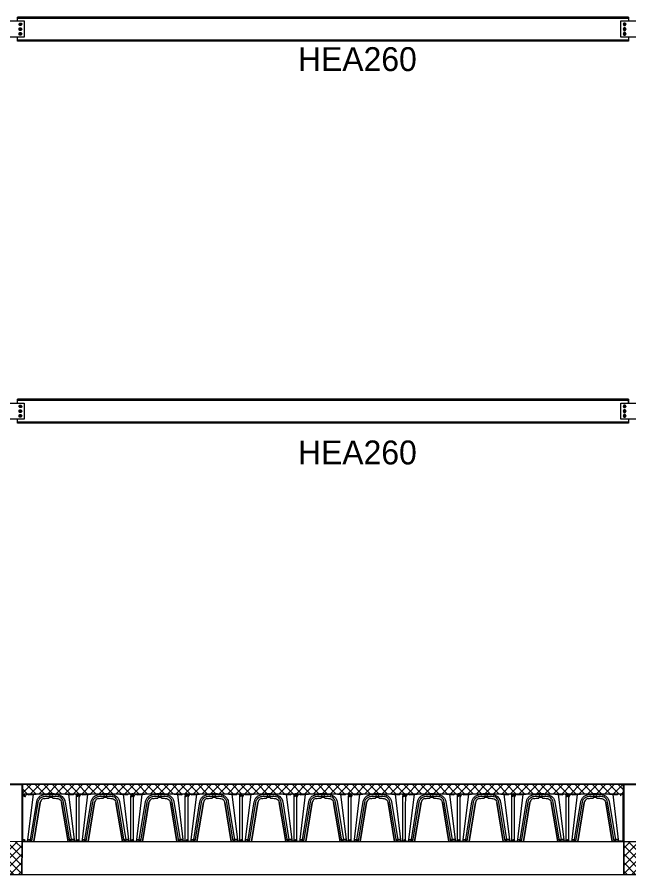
# Model space of a CAD drawing. Header units: millimetres. Extents: x -6949 to 549764, y -83146 to 127128.
# Drawn here: x 518710 to 525118, y 61563 to 70543 of the extents above; entities that cross this region are included whole.
import ezdxf

# ---------------------------------------------------------------- set-up
doc = ezdxf.new("R2010")
doc.units = ezdxf.units.MM
for name, color, linetype, lineweight in [('bulloni', 5, 'Continuous', 9), ('fonda', 7, 'Continuous', 18), ('iglù', 252, 'Continuous', 9), ('piastra', 6, 'Continuous', 18), ('S-BEAM', 5, 'Continuous', 18), ('solaio2', 7, 'Continuous', 9)]:
    doc.layers.add(name, color=color, linetype=linetype, lineweight=lineweight)
doc.layers.add('quote', color=7, linetype='Continuous', lineweight=5, true_color=0x383838)
doc.styles.get("Standard").update_dxf_attribs({"font": ''})
doc.styles.get('Standard').set_extended_font_data('Bahnschrift Light')

# ---------------------------------------------------------------- blocks, each defined once
blk = doc.blocks.new('*U1297')
at = {"layer": 'bulloni'}
blk.add_lwpolyline([(-15.6, 0), (-7.8, -13.5), (7.8, -13.5), (15.6, 0), (7.8, 13.5), (-7.8, 13.5)], close=True, dxfattribs=at)
for radius in [9, 7.88]:
    blk.add_circle((0, 0), radius, dxfattribs=at)
blk = doc.blocks.new('*U1298')
at = {"color": 0, "linetype": 'ByBlock', "lineweight": -2, "transparency": 16777216}
for p in [(0, 0), (0, -50), (0, -100)]:
    blk.add_blockref('*U1297', p, dxfattribs=at)
blk = doc.blocks.new('*U1308')
at = {"layer": 'bulloni'}
blk.add_lwpolyline([(-15.6, 0), (-7.8, -13.5), (7.8, -13.5), (15.6, 0), (7.8, 13.5), (-7.8, 13.5)], close=True, dxfattribs=at)
for radius in [9, 7.88]:
    blk.add_circle((0, 0), radius, dxfattribs=at)
blk = doc.blocks.new('*U1309')
at = {"color": 0, "linetype": 'ByBlock', "lineweight": -2, "transparency": 16777216}
for p in [(0, 0), (0, -50), (0, -100)]:
    blk.add_blockref('*U1308', p, dxfattribs=at)
blk = doc.blocks.new('*U1349')
at = {"layer": 'bulloni'}
blk.add_lwpolyline([(-15.6, 0), (-7.8, -13.5), (7.8, -13.5), (15.6, 0), (7.8, 13.5), (-7.8, 13.5)], close=True, dxfattribs=at)
for radius in [9, 7.88]:
    blk.add_circle((0, 0), radius, dxfattribs=at)
blk = doc.blocks.new('*U1350')
at = {"color": 0, "linetype": 'ByBlock', "lineweight": -2, "transparency": 16777216}
for p in [(0, 0), (0, -50), (0, -100)]:
    blk.add_blockref('*U1349', p, dxfattribs=at)
blk = doc.blocks.new('*U1339')
at = {"layer": 'bulloni'}
blk.add_lwpolyline([(-15.6, 0), (-7.8, -13.5), (7.8, -13.5), (15.6, 0), (7.8, 13.5), (-7.8, 13.5)], close=True, dxfattribs=at)
for radius in [9, 7.88]:
    blk.add_circle((0, 0), radius, dxfattribs=at)
blk = doc.blocks.new('*U1340')
at = {"color": 0, "linetype": 'ByBlock', "lineweight": -2, "transparency": 16777216}
for p in [(0, 0), (0, -50), (0, -100)]:
    blk.add_blockref('*U1339', p, dxfattribs=at)
blk = doc.blocks.new('solido h 50')
at = {"linetype": 'Continuous'}
for p, q in [((107.6, 927.3), (108.9, 933.3)), ((107.6, 927.3), (107.6, 927.3)), ((107.6, 927.2), (107.6, 927.3)), ((107.6, 927.2), (107.6, 927.2)), ((107.6, 925.6), (107.6, 927.2)), ((110.2, 934.3), (113.1, 934.3)), ((115.6, 928.1), (114.5, 933.3)), ((117.8, 931.5), (115.8, 928.1)), ((140.9, 931.9), (123.5, 790.9)), ((126.8, 930.8), (126.5, 931.3)), ((140.8, 931.6), (126.8, 930.8)), ((140.9, 931.9), (140.9, 931.9)), ((140.9, 931.9), (140.9, 931.9)), ((140.9, 931.9), (140.9, 931.9)), ((140.9, 931.9), (140.9, 931.9)), ((141.6, 932.6), (141.6, 932.6)), ((150.4, 933.4), (150.3, 933.4)), ((174.8, 934.2), (174.6, 934.2)), ((177, 934.2), (174.7, 934.2)), ((176.1, 934.2), (174.8, 934.2)), ((177, 934.2), (176.1, 934.2)), ((177.3, 934.2), (177, 934.2)), ((177.3, 934.2), (177.3, 934.2)), ((177.3, 934.2), (177.3, 934.2)), ((177.9, 934.2), (177.3, 934.2)), ((177.9, 934.2), (177.3, 934.2)), ((177.9, 934.2), (177.9, 934.2)), ((179, 934.2), (177.9, 934.2)), ((206.9, 934.3), (186.3, 934.3)), ((186.3, 934.3), (206.9, 934.3)), ((190.6, 920.7), (190.6, 920.7)), ((190.6, 920.7), (190.7, 920.7)), ((190.6, 920.7), (190.7, 920.7)), ((190.6, 920.7), (190.6, 920.7)), ((191.4, 921.8), (191.3, 921.3)), ((191.3, 921.3), (191.3, 921.3)), ((191.3, 921.3), (191.3, 921.3)), ((191.6, 922.7), (191.4, 921.9)), ((191.4, 921.9), (191.4, 921.8)), ((191.6, 922.9), (191.6, 922.9)), ((191.6, 922.9), (191.6, 922.7)), ((191.6, 922.9), (191.6, 922.9)), ((191.9, 927.2), (193, 932.3)), ((192.2, 923.6), (192.2, 923.6)), ((200, 934.3), (193.2, 934.3)), ((193.2, 934.3), (193.2, 934.3)), ((199.3, 933), (193.9, 933)), ((200, 934.3), (200, 934.3)), ((200.1, 932.3), (201.2, 927.2)), ((201.5, 922.9), (201.5, 922.9)), ((201.6, 922.7), (201.5, 922.9)), ((201.5, 922.9), (201.5, 922.9)), ((201.7, 921.9), (201.6, 922.7)), ((201.8, 921.6), (201.7, 921.9)), ((201.9, 921.3), (201.8, 921.6)), ((201.9, 921.3), (201.9, 921.3)), ((201.9, 921.3), (201.9, 921.3)), ((202.5, 920.7), (202.6, 920.7)), ((202.6, 920.7), (202.9, 920.7)), ((202.9, 920.7), (202.6, 920.7)), ((242.8, 933.4), (242.8, 933.4)), ((251.6, 932.6), (251.6, 932.6)), ((252.3, 931.9), (252.3, 931.9)), ((252.3, 931.9), (252.3, 931.9)), ((252.3, 931.9), (252.3, 931.9)), ((252.3, 931.9), (252.3, 931.9)), ((252.3, 931.9), (269.6, 790.9)), ((267.8, 930.7), (252.3, 931.6)), ((277.7, 924.7), (274.2, 930.9)), ((277.7, 924.7), (277.7, 924.7)), ((278, 924.7), (279.6, 932.3)), ((278, 924.7), (278, 924.7)), ((278, 924.7), (278, 924.7)), ((278, 924.7), (278, 924.7)), ((280.5, 933), (281.9, 933)), ((282.8, 932.3), (284.5, 924.3)), ((284.5, 924.3), (284.5, 924.4)), ((284.5, 924.4), (284.5, 924.4)), ((286.3, 927.1), (284.7, 924.3)), ((284.8, 924.3), (284.7, 924.3)), ((287.1, 927.3), (286.6, 927.3)), ((287.1, 927.3), (287.1, 927.3)), ((287.1, 784.3), (287.1, 927.3)), ((107.6, 785.4), (107.6, 907.8)), ((151.9, 908.6), (132.4, 790.9)), ((136.8, 785.3), (157.1, 907.8)), ((163, 906.8), (142.7, 784.3)), ((142.7, 784.3), (163, 906.8)), ((151.9, 908.6), (151.9, 908.6)), ((163, 906.8), (163, 906.8)), ((163, 906.8), (163, 906.8)), ((230.2, 906.8), (230.2, 906.8)), ((250.4, 784.3), (230.2, 906.8)), ((230.2, 906.8), (230.2, 906.8)), ((230.2, 906.8), (250.4, 784.3)), ((256.3, 785.3), (236, 907.8)), ((241.2, 908.6), (241.2, 908.6)), ((260.7, 790.9), (241.2, 908.6)), ((107.6, 785.4), (108.2, 785.4)), ((107.6, 784.9), (107.6, 785.4)), ((108.2, 784.9), (107.6, 784.9)), ((107.6, 784.9), (107.6, 784.9)), ((108.2, 785.4), (108.6, 785.4)), ((108.5, 784.9), (108.2, 784.9)), ((108.5, 784.9), (109.7, 784.9)), ((109.8, 785.4), (108.6, 785.4)), ((112.7, 784.9), (109.7, 784.9)), ((109.8, 785.4), (112.2, 785.4)), ((113.5, 785.4), (112.2, 785.4)), ((113.9, 784.9), (112.7, 784.9)), ((112.8, 784.3), (112.7, 784.9)), ((112.8, 784.3), (114, 784.3)), ((114, 785.4), (113.5, 785.4)), ((113.9, 784.9), (130.1, 784.9)), ((114, 784.3), (113.9, 784.9)), ((123.5, 785.4), (114, 785.4)), ((114, 784.3), (130.1, 784.3)), ((123.5, 790.9), (123.4, 784.9)), ((124.4, 790.9), (123.5, 790.9)), ((124.4, 790.9), (132.5, 790.9)), ((130.1, 784.9), (136.4, 784.9)), ((136.8, 784.3), (130.1, 784.3)), ((131.5, 785.3), (132.5, 790.9)), ((135.3, 790.1), (134.9, 785)), ((137.3, 790.9), (136.2, 790.9)), ((136.8, 785.1), (136.8, 784.3)), ((141.1, 784.3), (136.8, 784.3)), ((141.1, 784.3), (142.7, 784.3)), ((252.1, 784.3), (250.4, 784.3)), ((256.5, 784.3), (252.1, 784.3)), ((255.9, 790.9), (256.9, 790.9)), ((256.3, 785.3), (256.4, 784.9)), ((256.8, 784.9), (256.4, 784.9)), ((256.4, 784.9), (256.5, 784.3)), ((256.5, 784.3), (256.9, 784.3)), ((287.1, 784.9), (256.8, 784.9)), ((256.8, 784.9), (256.8, 784.9)), ((256.9, 784.3), (256.9, 784.3)), ((263.1, 784.3), (256.9, 784.3)), ((258.3, 785), (257.8, 790.1)), ((268.7, 790.9), (260.7, 790.9)), ((261.6, 785.3), (260.7, 790.9)), ((279.3, 784.3), (263.1, 784.3)), ((268.7, 790.9), (269.6, 790.9)), ((269.6, 790.9), (269.7, 784.9)), ((279.3, 784.3), (280.5, 784.3)), ((279.9, 790.1), (279.5, 785)), ((286.7, 784.3), (280.5, 784.3)), ((281.8, 790.9), (280.8, 790.9)), ((283.2, 785), (282.7, 790.1)), ((287.1, 784.3), (286.7, 784.3))]:
    blk.add_line(p, q, dxfattribs=at)
for points in [[(173.4, 931, 0.136663), (161.4, 925.6, 0.075513), (156.2, 919.8, 0.069948), (152.9, 912.6, 0.0344), (151.9, 908.6)], [(157.1, 907.8, -0.089518), (159.9, 915.6, -0.08462), (164.5, 921.1, -0.102034), (171.3, 925, -0.039458), (174.2, 925.6)], [(175.1, 919.3, 0.133193), (168.5, 916.4, 0.106303), (164.5, 911.4, 0.076859), (163, 906.8)], [(191.6, 922.9, -0.162784), (192, 923.5, -0.095787), (192.2, 923.6)], [(201, 923.6, -0.128744), (201.2, 923.4, -0.135765), (201.5, 922.9)], [(218, 919.3, -0.115244), (223.8, 917, -0.089496), (227.6, 913.3, -0.111107), (230.2, 906.8)], [(236, 907.8, 0.089518), (233.3, 915.6, 0.08462), (228.7, 921.1, 0.102034), (221.9, 925, 0.039458), (219, 925.6)], [(241.2, 908.6, 0.07966), (238.3, 917.5, 0.08148), (233.1, 924.4, 0.113923), (223.6, 930.1, 0.040821), (219.8, 931)]]:
    blk.add_lwpolyline(points, format="xyb", dxfattribs=at)
for centre, radius, start, end in [((-10694, 899.6), 10801.6, 0.04323, 0.13798), ((110.2, 933), 1.35, 90, 168), ((113.1, 933), 1.35, 12, 90), ((115.7, 928.1), 0.159, 213.856, 328.0392), ((122.1, 929.1), 4.95, 27, 150), ((141.6, 931.9), 0.75, 91.9179, 173.9883), ((141.6, 931.8), 0.75, 91.9181, 173.9882), ((167.2, 680.5), 253.4, 91.6199, 95.8125), ((188.6, 116.1), 818.2, 90.9842, 92.0008), ((196.6, 773.8), 158.8, 91.2231, 98.3969), ((196.6, 773.8), 153.4, 89.9999, 98.3968), ((196.6, 773.8), 147, 92.3342, 98.3969), ((196.6, 773.8), 147, 92.3339, 98.3969), ((196.6, -692.2), 1626.5, 90.3633, 90.6196), ((186.3, 932.8), 1.5, 90, 90.3633), ((190.6, 921.5), 0.75, 276.8301, 347.6969), ((190.6, 921.5), 0.75, 276.7973, 347.7432), ((196.3, 767.4), 156.2, 89.9081, 91.5201), ((193.2, 933), 1.35, 90, 98.8655), ((193.9, 932.1), 0.9, 90, 168), ((196.6, 773.8), 153.4, 81.6032, 90.0001), ((196.8, 763.3), 160.4, 88.5128, 90.0819), ((199.3, 932.1), 0.9, 12, 90), ((200, 933), 1.35, 81.1345, 90), ((196.6, 773.8), 158.8, 81.6031, 88.7768), ((202.6, 921.5), 0.75, 192.2309, 262.2068), ((202.6, 921.5), 0.751, 192.2044, 262.2384), ((196.6, 773.8), 147, 81.6031, 87.5469), ((196.6, 773.8), 147, 81.6031, 87.5469), ((203.8, 90.8), 843.5, 88.01, 89.7898), ((225.9, 680.5), 253.4, 84.1906, 88.3832), ((251.6, 931.9), 0.75, 6.0149, 88.0851), ((251.6, 931.9), 0.75, 6.0148, 88.0852), ((271, 929.1), 3.6, 30, 152.9143), ((277.8, 924.8), 0.15, 213.9796, 339.3171), ((280.5, 932.1), 0.9, 90, 168), ((281.9, 932.1), 0.9, 12, 90), ((284.6, 924.4), 0.15, 200.4704, 330.0115), ((284.6, 924.4), 0.15, 192.0138, 329.9989), ((286.6, 927), 0.3, 90.0075, 149.9931), ((108.2, 906.6), 1.17, 78.7223, 91.1428), ((131.1, 785.3), 0.452, 269.7718, 350.4703), ((134.8, 785), 0.15, 270, 355), ((136.2, 790), 0.9, 90, 175), ((136.4, 785.3), 0.45, 270, 324.2654), ((136.4, 785.3), 0.45, 324.2654, 350.6), ((137.3, 790), 0.9, 56.716, 90), ((255.9, 790), 0.9, 90, 123.284), ((256.9, 790), 0.9, 5, 90), ((258.4, 785), 0.15, 185, 270), ((262.1, 785.3), 0.452, 189.5297, 270.2282), ((279.3, 785), 0.15, 270, 355), ((280.8, 790), 0.9, 90, 175), ((281.8, 790), 0.9, 5, 90), ((283.3, 785), 0.15, 185, 270)]:
    blk.add_arc(centre, radius, start, end, dxfattribs=at)
blk = doc.blocks.new('*U1429')
at = {"layer": 'iglù', "linetype": 'Continuous', "xscale": -3.333639676299367, "yscale": 3.333639676299367, "zscale": 3.333639676299367}
blk.add_blockref('solido h 50', (658, -2864.7), dxfattribs=at)
blk = doc.blocks.new('*U1430')
at = {"layer": 'S-BEAM', "color": 0, "linetype": 'ByBlock', "lineweight": -2, "transparency": 16777216}
for p in [(0, 0), (570, 0), (1140, 0), (1710, 0), (2280, 0), (2850, 0), (3420, 0), (3990, 0), (4560, 0), (5130, 0), (5700, 0)]:
    blk.add_blockref('*U1429', p, dxfattribs=at)

msp = doc.modelspace()

# ---------------------------------------------------------------- hatches: boundary and pattern name
at = {"layer": 'fonda'}
h = msp.add_hatch(dxfattribs=at)
h.set_pattern_fill('ANSI37', color=256, scale=20)
h.set_pattern_definition([(45, (469309.797, 98451.32), (-44.90128, 44.90128), []), (135, (469309.797, 98451.32), (-44.90128, -44.90128), [])])
h.paths.add_polyline_path([(517993.1, 61913.5), (517564, 61913.5), (517564, 61913), (517563.9, 61563.4), (518760.1, 61563.4), (518761, 61913.3), (518334.8, 61914.4), (518334.8, 62512.9), (517993.1, 62512.9)])
h = msp.add_hatch(dxfattribs=at)
h.set_pattern_fill('ANSI37', color=256, scale=20)
h.set_pattern_definition([(45, (476809.8, 98451.32), (-44.90128, 44.90128), []), (135, (476809.8, 98451.32), (-44.90128, -44.90128), [])])
h.paths.add_polyline_path([(525493.1, 61913.5), (525064, 61913.5), (525064, 61913), (525063.9, 61563.4), (526260.1, 61563.4), (526261, 61913.3), (525834.8, 61914.4), (525834.8, 62512.9), (525493.1, 62512.9)])
at = {"layer": 'S-BEAM', "true_color": 0xc7c8ca}
h = msp.add_hatch(dxfattribs=at)
h.set_pattern_fill('ANSI37', color=9, scale=20)
h.set_pattern_definition([(45, (469307.246, 98451.345), (-44.90128, 44.90128), []), (135, (469307.246, 98451.345), (-44.90128, -44.90128), [])])
h.paths.add_polyline_path([(525061.5, 62513.1), (518761.4, 62513), (518761.4, 62413), (525061.5, 62413.1)])

# ---------------------------------------------------------------- linework, layer by layer
for points in [[(518591.4, 62513), (518761.4, 62513), (518761, 61913.3)], [(525063.9, 61913.5), (525064, 62513), (525234, 62513)]]:
    msp.add_lwpolyline(points)
at = {"layer": 'fonda'}
for points in [[(517993.1, 61913.5), (517993.1, 62512.9), (518334.8, 62512.9), (518334.8, 61914.4), (518761, 61913.3), (518760.1, 61563.4), (517563.9, 61563.4), (517563.9, 61913.5)], [(525493.1, 61913.5), (525493.1, 62512.9), (525834.8, 62512.9), (525834.8, 61914.4), (526261, 61913.3), (526260.1, 61563.4), (525063.9, 61563.4), (525063.9, 61913.5)], [(518761, 61913.3), (525063.9, 61913.5), (525063.9, 61563.4), (518760.1, 61563.4)]]:
    msp.add_lwpolyline(points, close=True, dxfattribs=at)
for points in [[(525061.5, 62513), (518761.4, 62513), (518758.5, 61913.3), (525061.4, 61913.5), (525061.5, 62513)], [(525064, 62513), (518761.4, 62513), (518761, 61913.3), (525063.9, 61913.5), (525064, 62513)]]:
    msp.add_lwpolyline(points, dxfattribs=at)
at = {"layer": 'piastra'}
for points in [[(518614.9, 70503.4), (518784.9, 70503.4), (518784.9, 70333.4), (518614.9, 70333.4)], [(525032.9, 70503.4), (525202.9, 70503.4), (525202.9, 70333.4), (525032.9, 70333.4)], [(518614.9, 66503.4), (518784.9, 66503.4), (518784.9, 66333.4), (518614.9, 66333.4)], [(525032.9, 66503.4), (525202.9, 66503.4), (525202.9, 66333.4), (525032.9, 66333.4)]]:
    msp.add_lwpolyline(points, close=True, dxfattribs=at)
at = {"layer": 'S-BEAM'}
for p, q in [((525112.9, 70543.4), (518715, 70543.4)), ((518715, 70503.4), (518715, 70543.4)), ((525112.9, 70530.9), (518715, 70530.9)), ((525112.9, 70543.4), (525112.9, 70503.4)), ((518715, 70293.4), (518715, 70333.4)), ((525112.9, 70329.9), (525112.9, 70333.4)), ((525112.9, 70333.4), (525112.9, 70293.4)), ((518715, 70305.9), (525112.9, 70305.9)), ((525112.9, 70293.4), (518715, 70293.4)), ((525112.9, 66543.4), (518715, 66543.4)), ((518715, 66503.4), (518715, 66543.4)), ((525112.9, 66543.4), (525112.9, 66506.9)), ((525112.9, 66543.4), (525112.9, 66503.4)), ((525112.9, 66530.9), (518715, 66530.9)), ((525112.9, 66506.9), (525112.9, 66530.9)), ((525112.9, 66506.9), (525112.9, 66503.4)), ((518715, 66293.4), (518715, 66333.4)), ((518715, 66305.9), (525112.9, 66305.9)), ((525112.9, 66293.4), (518715, 66293.4)), ((525112.9, 66333.4), (525112.9, 66293.4)), ((525112.9, 66333.4), (525112.9, 66293.4)), ((525112.9, 66305.9), (525112.9, 66293.4))]:
    msp.add_line(p, q, dxfattribs=at)
at = {"layer": 'solaio2'}
for points in [[(518761.4, 62513), (525061.5, 62512.6)], [(518761.4, 62413), (525061.5, 62413.1)]]:
    msp.add_lwpolyline(points, dxfattribs=at)

# ---------------------------------------------------------------- block references
at = {"xscale": -1}
for name, p in [('*U1350', (518744.9, 70468.4)), ('*U1340', (518744.9, 66468.4))]:
    msp.add_blockref(name, p, dxfattribs=at)
for name, p in [('*U1298', (525072.9, 70468.4)), ('*U1309', (525072.9, 66468.4))]:
    msp.add_blockref(name, p)
at = {"layer": 'S-BEAM'}
msp.add_blockref('*U1430', (519060.6, 62163), dxfattribs=at)

# ---------------------------------------------------------------- texts
at = {"layer": 'quote', "char_height": 250, "attachment_point": 1}
for insert in [(521651.5, 70229), (521651.5, 66110.8)]:
    msp.add_mtext_dynamic_manual_height_columns('HEA260', width=854.219, gutter_width=1, heights=[0], dxfattribs=dict(at, insert=insert))

doc.saveas('drawing.dxf')
